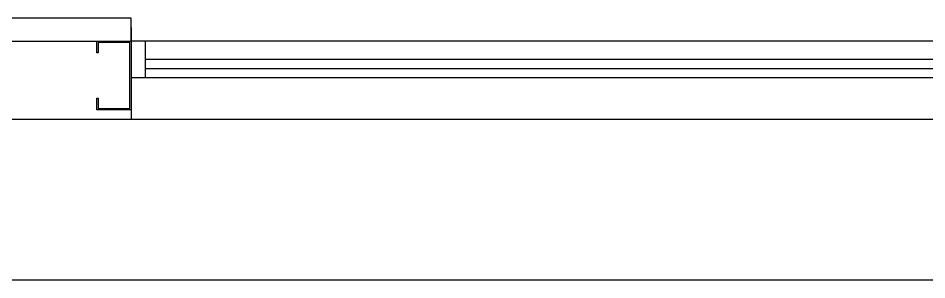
# Model space of a CAD drawing. Header units: millimetres. Extents: x -168200 to 672800, y -7409 to 118800.
# Drawn here: x 271181 to 273161, y 13900 to 14470 of the extents above; entities that cross this region are included whole.
import ezdxf
from ezdxf.xclip import XClip

# ---------------------------------------------------------------- set-up
doc = ezdxf.new("R2010")
doc.units = ezdxf.units.MM
doc.header["$LTSCALE"] = 200
doc.header["$XCLIPFRAME"] = 0
doc.linetypes.add('CENTER', pattern=[50.8, 31.75, -6.35, 6.35, -6.35])
doc.layers.add('입면선', color=252, linetype='Continuous')
doc.layers.add('중심선', color=252, linetype='CENTER')

# ---------------------------------------------------------------- blocks, each defined once
blk = doc.blocks.new('I-Center 3층 평면도')
at = {"layer": '입면선', "ltscale": 200}
for p, q in [((-9272.1, 550), (-9272.1, 350)), ((-9272.1, 520), (-9272.1, 440)), ((-4100, 520), (-9272.1, 520)), ((-9242.1, 520), (-9242.1, 440)), ((-4130, 480), (-9242.1, 480)), ((-6672.1, 460), (-9242.1, 460)), ((-4100, 440), (-9272.1, 440))]:
    blk.add_line(p, q, dxfattribs=at)
at = {"layer": '입면선'}
blk.add_line((-100350, 350), (350, 350), dxfattribs=at)
at = {"layer": '입면선', "ltscale": 200}
for points in [[(-11268.9, 520), (-9272.1, 520), (-9272.1, 570), (-11268.9, 570)], [(-9347.1, 494.5), (-9347.1, 520), (-9272.1, 520), (-9272.1, 370), (-9347.1, 370), (-9347.1, 395.5), (-9344.1, 395.5), (-9344.1, 373), (-9275.1, 373), (-9275.1, 517), (-9344.1, 517), (-9344.1, 494.5)]]:
    blk.add_lwpolyline(points, close=True, dxfattribs=at)
at = {"layer": '중심선', "ltscale": 200}
blk.add_line((-109507.9, 0), (9086.6, 0), dxfattribs=at)

msp = doc.modelspace()

# ---------------------------------------------------------------- block references
ref = msp.add_blockref('I-Center 3층 평면도', (280700, 13900))
XClip(ref).set_block_clipping_path([(-103200.0000000003, -9668.8009418729), (34200, 100522.8029125887)])

doc.saveas('drawing.dxf')
